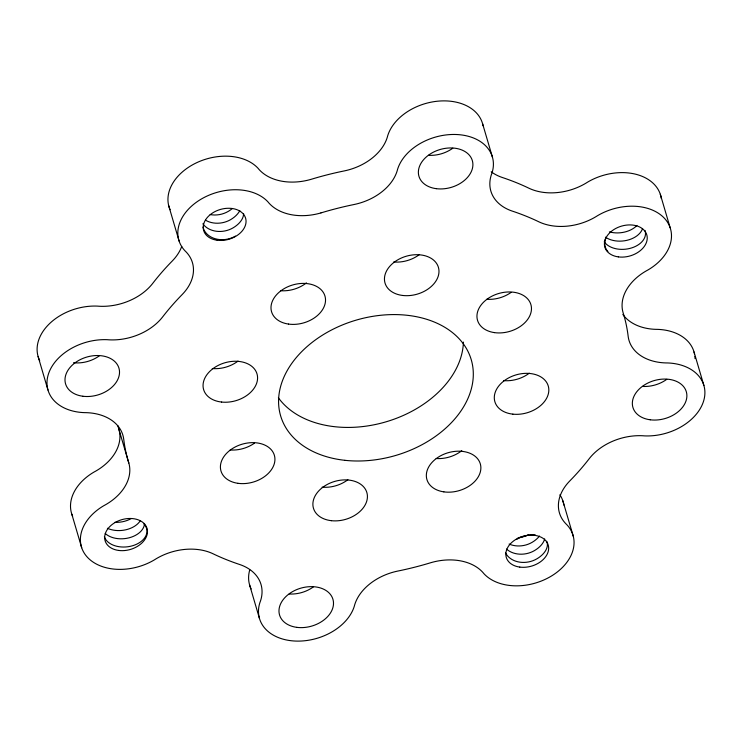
<?xml version="1.0" encoding="UTF-8"?>
<svg xmlns="http://www.w3.org/2000/svg" width="742" height="742" viewBox="0 0 742 742"><rect width="100%" height="100%" fill="white"/><g stroke="black" fill="none" stroke-linecap="round" stroke-linejoin="round"><path stroke-width="1.11" d="M320.943 212.917L323.697 212.091A258.327 183.302 -16.4 0 1 351.485 205.052L354.286 204.467A49.668 35.245 -16.4 0 0 397.61 169.222A49.556 35.162 -16.4 0 1 456.284 134.506A49.556 35.162 -16.4 0 1 492.011 172.923A49.862 35.384 -16.4 0 0 511.794 210.941L514.16 211.73A258.327 183.302 -16.4 0 1 536.828 220.847L538.989 221.877A49.668 35.245 -16.4 0 0 597.542 215.681A49.556 35.162 -16.4 0 1 664.396 218.231A49.556 35.162 -16.4 0 1 648.109 269.875A49.862 35.384 -16.4 0 0 623.057 312.558L623.651 314.506A258.327 183.302 -16.4 0 1 627.918 334.438L628.177 336.478A49.668 35.245 -16.4 0 0 667.67 362.949A49.556 35.162 -16.4 0 1 703.537 401.274A49.556 35.162 -16.4 0 1 644.779 435.897A49.862 35.384 -16.4 0 0 589.565 458.25L588.044 460.207A258.327 183.302 -16.4 0 1 571.405 479.286L569.606 481.131A49.668 35.245 -16.4 0 0 566.897 524.779A49.556 35.162 -16.4 0 1 550.777 576.423A49.556 35.162 -16.4 0 1 483.969 573.742A49.862 35.384 -16.4 0 0 430.935 562.659L428.19 563.484A258.327 183.302 -16.4 0 1 400.392 570.533L397.591 571.108A49.668 35.245 -16.4 0 0 354.268 606.353A49.556 35.162 -16.4 0 1 295.604 641.069A49.556 35.162 -16.4 0 1 259.876 602.662A49.862 35.384 -16.4 0 0 240.093 564.643L237.728 563.846A258.327 183.302 -16.4 0 1 215.059 554.728L212.898 553.699A49.668 35.245 -16.4 0 0 154.336 559.904A49.556 35.162 -16.4 0 1 87.491 557.353A49.556 35.162 -16.4 0 1 103.778 505.71A49.862 35.384 -16.4 0 0 128.83 463.027L118.349 427.494A258.327 183.302 -16.4 0 1 117.783 425.537M118.562 428.245L118.943 429.442A49.862 35.384 -16.4 0 1 93.891 472.125A49.556 35.162 -16.4 0 0 72.614 516.246M128.83 463.027L128.227 461.079A258.327 183.302 -16.4 0 1 123.97 441.138L123.71 439.106A49.668 35.245 -16.4 0 0 84.217 412.626A49.556 35.162 -16.4 0 1 48.351 374.302A49.556 35.162 -16.4 0 1 107.108 339.688A49.862 35.384 -16.4 0 0 162.312 317.335L163.843 315.378A258.327 183.302 -16.4 0 1 180.473 296.299L182.272 294.444A49.668 35.245 -16.4 0 0 184.981 250.805A49.556 35.162 -16.4 0 1 201.11 199.162A49.556 35.162 -16.4 0 1 267.918 201.833A49.862 35.384 -16.4 0 0 320.943 212.917M660.297 194.237L670.184 227.822M694.03 351.968L703.908 385.543M482.55 123.599L492.438 157.183M562.835 500.767L573.343 536.475M168.657 205.525L179.165 241.233M249.562 584.817L259.45 618.401M38.092 356.457L47.97 390.032M71.816 514.178L81.703 547.763M39.697 360.584A49.556 35.162 -16.4 0 1 49.844 323.354A49.556 35.162 -16.4 0 1 97.221 306.103A49.862 35.384 -16.4 0 0 152.435 283.75L153.956 281.793A258.327 183.302 -16.4 0 1 170.595 262.714L172.394 260.869A49.668 35.245 -16.4 0 0 181.744 246.446M170.085 209.717A49.556 35.162 -16.4 0 1 196.63 162.721A49.556 35.162 -16.4 0 1 258.03 168.258A49.862 35.384 -16.4 0 0 311.065 179.341L313.81 178.516A258.327 183.302 -16.4 0 1 341.608 171.467L344.409 170.892A49.668 35.245 -16.4 0 0 387.732 135.647A49.556 35.162 -16.4 0 1 437.335 101.227A49.556 35.162 -16.4 0 1 483.061 125.76M491.223 171.782A49.862 35.384 -16.4 0 0 501.907 177.357L504.272 178.154A258.327 183.302 -16.4 0 1 526.941 187.272L529.102 188.301A49.668 35.245 -16.4 0 0 587.664 182.096A49.556 35.162 -16.4 0 1 661.335 198.541M622.835 314.423A49.668 35.245 -16.4 0 0 657.783 329.374A49.556 35.162 -16.4 0 1 694.549 354.12M694.874 356.318A49.556 35.162 -16.4 0 1 695.013 358.553M559.876 494.784A49.556 35.162 -16.4 0 1 563.883 505.07M251.158 588.953A49.556 35.162 -16.4 0 1 249.757 569.847M463.407 342.09A99.363 70.499 -16.4 0 1 386.795 421.595A99.363 70.499 -16.4 0 1 278.389 397.795M238.034 361.085A27.825 19.737 -16.4 0 1 212.277 368.533M99.428 355.77A27.825 19.737 -16.4 0 1 73.541 362.727M306.437 282.887A27.825 19.737 -16.4 0 1 280.81 290.725M419.434 254.534A27.825 19.737 -16.4 0 1 393.687 261.972M511.062 292.422A27.825 19.737 -16.4 0 1 486.752 299.276M452.805 148.196A27.825 19.737 -16.4 0 1 428.561 155.301M461.784 450.672A27.825 19.737 -16.4 0 1 436.148 458.51M666.78 379.32A27.825 19.737 -16.4 0 1 642.544 386.415M529.278 373.18A27.825 19.737 -16.4 0 1 503.521 380.618M313.402 586.885A27.825 19.737 -16.4 0 1 289.167 593.99M254.525 443.113A27.825 19.737 -16.4 0 1 230.206 449.967M347.877 479.731A27.825 19.737 -16.4 0 1 322.121 487.169M140.359 520.624A21.611 14.469 -6.1 0 1 107.414 528.276M144.542 523.444A21.611 14.469 -6.1 0 1 129.043 537.829A21.611 14.469 -6.1 0 1 105.225 533.479M143.994 524.028A21.611 14.469 -6.1 0 1 136.398 544.322A21.611 14.469 -6.1 0 1 106.922 540.983A21.611 15.888 -27.7 0 1 104.399 536.707M131.371 518.482A21.611 14.469 -6.1 0 1 114.806 522.331M505.534 552.883A21.611 17.196 -12 0 0 536.893 558.828A21.611 13.161 -19.8 0 0 546.696 541.28M506.517 549.071A21.611 17.196 -12 0 0 534.472 550.601A21.611 13.161 -19.8 0 0 544.674 538.924M528.471 534.778A21.611 17.196 -12 0 1 518.166 537.672M539.48 536.067A21.611 13.161 -19.8 0 1 532.051 542.374A21.611 17.196 -12 0 1 509.123 544.053M516.386 539.48A21.611 13.161 -19.8 0 1 535.223 534.889M645.002 230.428A21.611 14.469 -6.1 0 1 631.915 247.837A21.611 14.469 -6.1 0 1 605.463 243.32A21.611 15.888 -27.7 0 1 604.229 241.734M636.951 225.466A21.611 14.469 -6.1 0 1 609.367 231.866M642.572 228.517A21.611 14.469 -6.1 0 1 626.925 240.325A21.611 14.469 -6.1 0 1 605.426 237.152M607.884 251.538A21.611 15.888 -27.7 0 1 605.741 237.876M205.543 220.198A21.611 17.196 -12 0 0 230.651 219.632A21.611 13.161 -19.8 0 0 239.805 210.654M243.589 213.557A21.611 13.161 -19.8 0 1 233.071 227.868A21.611 17.196 -12 0 1 202.854 223.806M235.492 236.086A21.611 17.196 -12 0 1 203.011 227.098M210.153 214.577A21.611 17.196 -12 0 0 228.23 211.405A21.611 13.161 -19.8 0 0 232.394 208.465M344.882 460.318A99.363 70.499 -16.4 0 0 471.393 360.213A99.363 70.499 -16.4 0 0 311.557 342.841A99.363 70.499 -16.4 0 0 344.882 460.318M221.617 402.053A27.825 19.737 -16.4 0 0 257.047 374.024A27.825 19.737 -16.4 0 0 212.286 369.164A27.825 19.737 -16.4 0 0 221.617 402.053M82.891 396.247A27.825 19.737 -16.4 0 0 119.119 368.793A27.825 19.737 -16.4 0 0 74.775 363.014A27.825 19.737 -16.4 0 0 82.891 396.247M217.165 240.241A21.861 15.508 -16.4 0 0 245.76 218.769A21.861 15.508 -16.4 0 0 210.978 214.086A21.861 15.508 -16.4 0 0 217.165 240.241M288.527 324.078A27.825 19.737 -16.4 0 0 325.191 296.958A27.825 19.737 -16.4 0 0 281.088 290.66A27.825 19.737 -16.4 0 0 288.527 324.078M403.027 295.502A27.825 19.737 -16.4 0 0 438.448 267.472A27.825 19.737 -16.4 0 0 393.696 262.603A27.825 19.737 -16.4 0 0 403.027 295.502M618.346 256.89A21.861 15.508 -16.4 0 0 646.941 235.418A21.861 15.508 -16.4 0 0 612.169 230.734A21.861 15.508 -16.4 0 0 618.346 256.89M494.469 332.62A27.825 19.737 -16.4 0 0 531.133 305.5A27.825 19.737 -16.4 0 0 487.03 299.212A27.825 19.737 -16.4 0 0 494.469 332.62M436.268 188.672A27.825 19.737 -16.4 0 0 472.496 161.218A27.825 19.737 -16.4 0 0 428.153 155.44A27.825 19.737 -16.4 0 0 436.268 188.672M443.864 491.863A27.825 19.737 -16.4 0 0 480.538 464.742A27.825 19.737 -16.4 0 0 436.435 458.445A27.825 19.737 -16.4 0 0 443.864 491.863M650.252 419.796A27.825 19.737 -16.4 0 0 686.48 392.342A27.825 19.737 -16.4 0 0 642.136 386.554A27.825 19.737 -16.4 0 0 650.252 419.796M512.87 414.147A27.825 19.737 -16.4 0 0 548.292 386.109A27.825 19.737 -16.4 0 0 503.54 381.249A27.825 19.737 -16.4 0 0 512.87 414.147M519.78 567.092A21.861 15.508 -16.4 0 0 548.375 545.62A21.861 15.508 -16.4 0 0 513.594 540.937A21.861 15.508 -16.4 0 0 519.78 567.092M296.874 627.361A27.825 19.737 -16.4 0 0 333.102 599.916A27.825 19.737 -16.4 0 0 288.759 594.129A27.825 19.737 -16.4 0 0 296.874 627.361M237.932 483.311A27.825 19.737 -16.4 0 0 274.596 456.191A27.825 19.737 -16.4 0 0 230.493 449.902A27.825 19.737 -16.4 0 0 237.932 483.311M331.461 520.698A27.825 19.737 -16.4 0 0 366.891 492.669A27.825 19.737 -16.4 0 0 322.13 487.8A27.825 19.737 -16.4 0 0 331.461 520.698M118.599 550.443A21.861 15.508 -16.4 0 0 147.185 528.972A21.861 15.508 -16.4 0 0 112.413 524.288A21.861 15.508 -16.4 0 0 118.599 550.443"/></g></svg>
